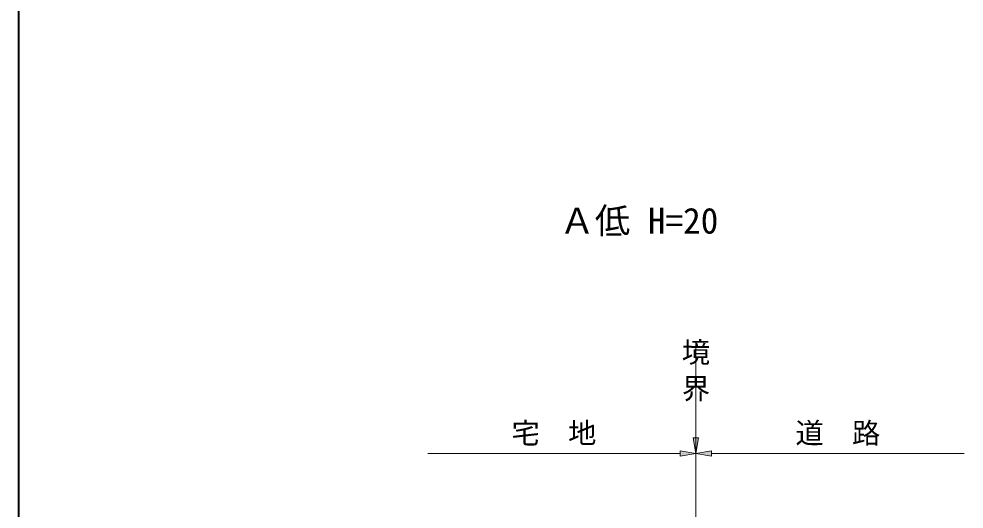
# Model space of a CAD drawing. Units: millimetres at full size; details may follow other scales. Extents: x 10958 to 33220, y 2125 to 9550.
# Drawn here: x 11458 to 13622, y 4714 to 5837 of the extents above; entities that cross this region are included whole.
import ezdxf
from ezdxf.enums import TextEntityAlignment as Align

# ---------------------------------------------------------------- set-up
doc = ezdxf.new("R2010")
doc.units = ezdxf.units.MM
doc.header["$LTSCALE"] = 20
doc.layers.add('図枠', color=7, linetype='Continuous', lineweight=5)
doc.layers.add('寸法線', color=7, linetype='Continuous', lineweight=13)
doc.layers.add('文字', color=41, linetype='Continuous')
doc.styles.add('ＭＳ ゴシック', font='')
doc.styles.get('ＭＳ ゴシック').set_extended_font_data('MS Gothic')

msp = doc.modelspace()

# ---------------------------------------------------------------- hatches: boundary and pattern name
at = {"layer": '寸法線'}
for points in [[(13002.14, 4877.03), (13014.14, 4877.03), (13008.14, 4841.03)], [(12972.14, 4847.03), (12972.14, 4835.03), (13008.14, 4841.03)], [(13044.14, 4847.03), (13044.14, 4835.03), (13008.14, 4841.03)]]:
    msp.add_hatch(color=256, dxfattribs=at).paths.add_polyline_path(points)

# ---------------------------------------------------------------- linework, layer by layer
at = {"layer": '図枠', "lineweight": 40}
msp.add_line((11458.14, 2374.64), (11458.14, 9299.64), dxfattribs=at)
at = {"layer": '寸法線'}
for p, q in [((13008.14, 4877.03), (13008.14, 5097.5)), ((13008.14, 4623.57), (13008.14, 4897.11)), ((12972.14, 4841.03), (12394.14, 4841.03)), ((13622.14, 4841.03), (13044.14, 4841.03))]:
    msp.add_line(p, q, dxfattribs=at)
for points in [[(13002.14, 4877.03), (13014.14, 4877.03), (13008.14, 4841.03)], [(12972.14, 4847.03), (12972.14, 4835.03), (13008.14, 4841.03)], [(13044.14, 4847.03), (13044.14, 4835.03), (13008.14, 4841.03)]]:
    msp.add_lwpolyline(points, close=True, dxfattribs=at)

# ---------------------------------------------------------------- texts
at = {"layer": '寸法線', "style": 'ＭＳ ゴシック'}
for s, p in [('境', (12975.76, 5096.84)), ('界', (12975.76, 5013.51))]:
    msp.add_text(s, height=47.47, dxfattribs=at).set_placement(p, align=Align.TOP_LEFT)
for s, p in [('宅\u3000地', (12683.14, 4887.96)), ('道\u3000路', (13333.14, 4887.96))]:
    msp.add_text(s, height=47.47, dxfattribs=at).set_placement(p, align=Align.MIDDLE_CENTER)
at = {"layer": '文字', "style": 'ＭＳ ゴシック'}
msp.add_text('Ａ低 H=20 ', height=59.34, dxfattribs=at).set_placement((12695.82, 5404.23), align=Align.TOP_LEFT)

doc.saveas('drawing.dxf')
